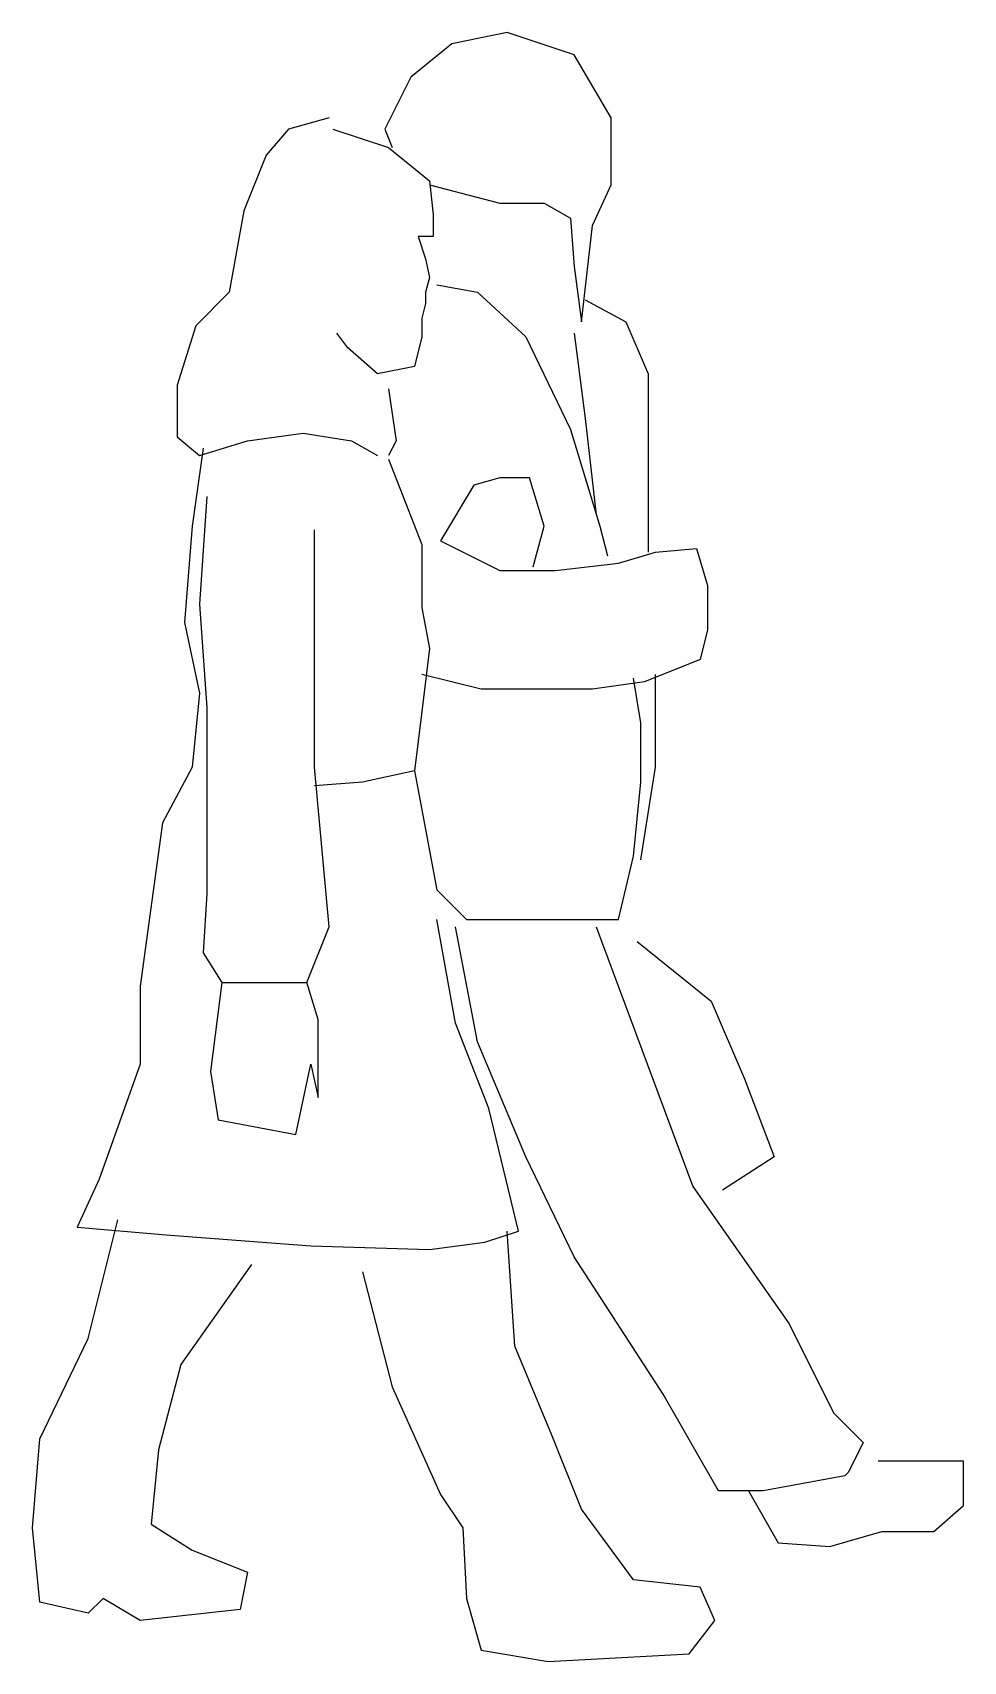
# Model space of a CAD drawing. Extents: x 88649 to 89610, y 20899 to 22582.
import ezdxf

# ---------------------------------------------------------------- set-up
doc = ezdxf.new("R2010")
doc.units = 0
doc.header["$LTSCALE"] = 1270
doc.header["$MEASUREMENT"] = 0
doc.layers.get('0').update_dxf_attribs({"linetype": 'CONTINUOUS'})

msp = doc.modelspace()

# ---------------------------------------------------------------- linework, layer by layer
at = {"linetype": 'CONTINUOUS'}
for p, q in [((89139, 22581.6), (89081.6, 22570.1)), ((89208, 22558.6), (89139, 22581.6)), ((89081.6, 22570.1), (89039.4, 22535.7)), ((89246.3, 22493.5), (89208, 22558.6)), ((89039.4, 22535.7), (89012.6, 22482)), ((88955.1, 22493.5), (88913, 22482)), ((89246.3, 22424.5), (89246.3, 22493.5)), ((88913, 22482), (88890, 22455.2)), ((88958.9, 22482), (89016.4, 22462.9)), ((89012.6, 22482), (89020.2, 22462.9)), ((89016.4, 22462.9), (89058.6, 22428.4)), ((88890, 22455.2), (88867, 22397.7)), ((89058.6, 22428.4), (89062.4, 22393.9)), ((89058.6, 22424.5), (89131.4, 22405.4)), ((89227.2, 22382.4), (89246.3, 22424.5)), ((88867, 22397.7), (88851.6, 22313.4)), ((89062.4, 22393.9), (89062.4, 22370.9)), ((89131.4, 22405.4), (89177.3, 22405.4)), ((89177.3, 22405.4), (89204.2, 22390.1)), ((89204.2, 22390.1), (89208, 22340.2)), ((89215.7, 22282.8), (89227.2, 22382.4)), ((89047.1, 22370.9), (89054.7, 22347.9)), ((89062.4, 22370.9), (89047.1, 22370.9)), ((89054.7, 22347.9), (89058.6, 22328.7)), ((89208, 22340.2), (89215.7, 22282.8)), ((89058.6, 22328.7), (89054.7, 22313.4)), ((88851.6, 22313.4), (88817.2, 22278.9)), ((89054.7, 22313.4), (89054.7, 22301.9)), ((89066.2, 22321.1), (89108.4, 22313.4)), ((89108.4, 22313.4), (89158.2, 22267.4)), ((89219.5, 22305.8), (89261.6, 22282.8)), ((89054.7, 22301.9), (89050.9, 22286.6)), ((88817.2, 22278.9), (88798, 22217.6)), ((89050.9, 22286.6), (89050.9, 22267.4)), ((89261.6, 22282.8), (89284.6, 22229.1)), ((88974.3, 22255.9), (88962.8, 22271.3)), ((89004.9, 22229.1), (88974.3, 22255.9)), ((89050.9, 22267.4), (89043.2, 22236.8)), ((89158.2, 22267.4), (89204.2, 22171.6)), ((89208, 22271.3), (89219.5, 22183.1)), ((89043.2, 22236.8), (89004.9, 22229.1)), ((89284.6, 22229.1), (89284.6, 22156.3)), ((88798, 22217.6), (88798, 22164)), ((89016.4, 22213.8), (89024.1, 22160.1)), ((89204.2, 22171.6), (89234.8, 22072)), ((89219.5, 22183.1), (89231, 22083.5)), ((88798, 22164), (88821, 22144.8)), ((88821, 22144.8), (88870.8, 22160.1)), ((88870.8, 22160.1), (88928.3, 22167.8)), ((88928.3, 22167.8), (88978.1, 22160.1)), ((88978.1, 22160.1), (89004.9, 22144.8)), ((89024.1, 22160.1), (89016.4, 22144.8)), ((89284.6, 22156.3), (89284.6, 22091.2)), ((88824.8, 22152.5), (88813.3, 22072)), ((89016.4, 22141), (89050.9, 22052.9)), ((89131.4, 22121.8), (89104.5, 22114.2)), ((89162, 22121.8), (89131.4, 22121.8)), ((89177.3, 22072), (89162, 22121.8)), ((89104.5, 22114.2), (89070.1, 22056.7)), ((88828.7, 22102.7), (88821, 21991.5)), ((89284.6, 22091.2), (89284.6, 22045.2)), ((88813.3, 22072), (88805.7, 21972.4)), ((89165.9, 22029.9), (89177.3, 22072)), ((89234.8, 22072), (89242.5, 22041.4)), ((88939.8, 21976.2), (88939.8, 22068.2)), ((89070.1, 22056.7), (89131.4, 22026)), ((89050.9, 22052.9), (89050.9, 21987.7)), ((89254, 22033.7), (89292.3, 22045.2)), ((89292.3, 22045.2), (89334.5, 22049)), ((89334.5, 22049), (89345.9, 22010.7)), ((89131.4, 22026), (89188.8, 22026)), ((89188.8, 22026), (89254, 22033.7)), ((89345.9, 22010.7), (89345.9, 21964.7)), ((88821, 21991.5), (88828.7, 21884.3)), ((89050.9, 21987.7), (89058.6, 21945.6)), ((88805.7, 21972.4), (88821, 21899.6)), ((88939.8, 21822.9), (88939.8, 21976.2)), ((89345.9, 21964.7), (89338.3, 21934.1)), ((89058.6, 21945.6), (89050.9, 21880.4)), ((89112.2, 21903.4), (89050.9, 21918.7)), ((89338.3, 21934.1), (89280.8, 21911.1)), ((89292.3, 21822.9), (89292.3, 21918.7)), ((89158.2, 21903.4), (89112.2, 21903.4)), ((89227.2, 21903.4), (89158.2, 21903.4)), ((89280.8, 21911.1), (89227.2, 21903.4)), ((89277, 21868.9), (89269.3, 21914.9)), ((88821, 21899.6), (88813.3, 21822.9)), ((88828.7, 21884.3), (88828.7, 21796.1)), ((89050.9, 21880.4), (89043.2, 21819.1)), ((89277, 21807.6), (89277, 21868.9)), ((88813.3, 21822.9), (88782.7, 21765.5)), ((88955.1, 21658.2), (88939.8, 21822.9)), ((89043.2, 21819.1), (88989.6, 21807.6)), ((89043.2, 21819.1), (89066.2, 21696.5)), ((89277, 21727.2), (89292.3, 21822.9)), ((88989.6, 21807.6), (88939.8, 21803.8)), ((89269.3, 21731), (89277, 21807.6)), ((88828.7, 21796.1), (88828.7, 21692.7)), ((88782.7, 21765.5), (88759.7, 21596.9)), ((89254, 21665.8), (89269.3, 21731)), ((88828.7, 21692.7), (88824.8, 21631.4)), ((89066.2, 21696.5), (89096.9, 21665.8)), ((88932.1, 21600.7), (88955.1, 21658.2)), ((89085.4, 21558.6), (89066.2, 21665.8)), ((89108.4, 21539.4), (89085.4, 21658.2)), ((89096.9, 21665.8), (89150.5, 21665.8)), ((89150.5, 21665.8), (89215.7, 21665.8)), ((89215.7, 21665.8), (89254, 21665.8)), ((89231, 21658.2), (89330.6, 21390)), ((89273.1, 21642.9), (89349.8, 21581.5)), ((88824.8, 21631.4), (88844, 21600.7)), ((88844, 21600.7), (88832.5, 21508.7)), ((88844, 21600.7), (88932.1, 21600.7)), ((88943.6, 21562.4), (88932.1, 21600.7)), ((88759.7, 21596.9), (88759.7, 21516.4)), ((89349.8, 21581.5), (89384.3, 21501.1)), ((88943.6, 21481.9), (88943.6, 21562.4)), ((89119.9, 21470.4), (89085.4, 21558.6)), ((89158.2, 21420.6), (89108.4, 21539.4)), ((88759.7, 21516.4), (88717.5, 21397.6)), ((88920.6, 21443.6), (88935.9, 21516.4)), ((88935.9, 21516.4), (88943.6, 21481.9)), ((88832.5, 21508.7), (88840.2, 21458.9)), ((89384.3, 21501.1), (89414.9, 21420.6)), ((89150.5, 21344), (89119.9, 21470.4)), ((88840.2, 21458.9), (88920.6, 21443.6)), ((89208, 21317.2), (89158.2, 21420.6)), ((89414.9, 21420.6), (89361.3, 21386.1)), ((88717.5, 21397.6), (88694.5, 21347.8)), ((89330.6, 21390), (89430.2, 21248.2)), ((88694.5, 21347.8), (88786.5, 21340.1)), ((88706, 21232.9), (88736.7, 21355.5)), ((88786.5, 21340.1), (88935.9, 21328.7)), ((89058.6, 21324.8), (89116, 21332.5)), ((89116, 21332.5), (89150.5, 21344)), ((89146.7, 21225.2), (89139, 21344)), ((88935.9, 21328.7), (89058.6, 21324.8)), ((89300, 21175.4), (89208, 21317.2)), ((88874.6, 21309.5), (88801.8, 21206)), ((88989.6, 21301.8), (89020.2, 21183)), ((89430.2, 21248.2), (89476.2, 21156.2)), ((88656.2, 21129.4), (88706, 21232.9)), ((89185, 21133.2), (89146.7, 21225.2)), ((88801.8, 21206), (88778.8, 21117.9)), ((89020.2, 21183), (89070.1, 21071.9)), ((89357.4, 21075.8), (89300, 21175.4)), ((89476.2, 21156.2), (89506.9, 21125.6)), ((88648.6, 21037.4), (88656.2, 21129.4)), ((89215.7, 21056.6), (89185, 21133.2)), ((88778.8, 21117.9), (88771.2, 21041.3)), ((89506.9, 21125.6), (89491.6, 21094.9)), ((89491.6, 21094.9), (89487.7, 21091.1)), ((89610.3, 21106.4), (89522.2, 21106.4)), ((89610.3, 21060.4), (89610.3, 21106.4)), ((89487.7, 21091.1), (89403.4, 21075.8)), ((89070.1, 21071.9), (89093.1, 21037.4)), ((89403.4, 21075.8), (89357.4, 21075.8)), ((89388.1, 21075.8), (89418.8, 21022.1)), ((89269.3, 20983.8), (89215.7, 21056.6)), ((89579.7, 21033.6), (89610.3, 21060.4)), ((88656.2, 20960.8), (88648.6, 21037.4)), ((88771.2, 21041.3), (88813.3, 21014.4)), ((89093.1, 21037.4), (89096.9, 20964.6)), ((89472.4, 21018.3), (89526, 21033.6)), ((89526, 21033.6), (89579.7, 21033.6)), ((88813.3, 21014.4), (88870.8, 20991.5)), ((89418.8, 21022.1), (89472.4, 21018.3)), ((88870.8, 20991.5), (88863.1, 20953.1)), ((89338.3, 20976.1), (89269.3, 20983.8)), ((88706, 20949.3), (88656.2, 20960.8)), ((88721.4, 20964.6), (88706, 20949.3)), ((88759.7, 20941.6), (88721.4, 20964.6)), ((89096.9, 20964.6), (89112.2, 20911)), ((89353.6, 20941.6), (89338.3, 20976.1)), ((88863.1, 20953.1), (88759.7, 20941.6)), ((89326.8, 20907.2), (89353.6, 20941.6)), ((89112.2, 20911), (89181.2, 20899.5)), ((89181.2, 20899.5), (89326.8, 20907.2))]:
    msp.add_line(p, q, dxfattribs=at)

doc.saveas('drawing.dxf')
